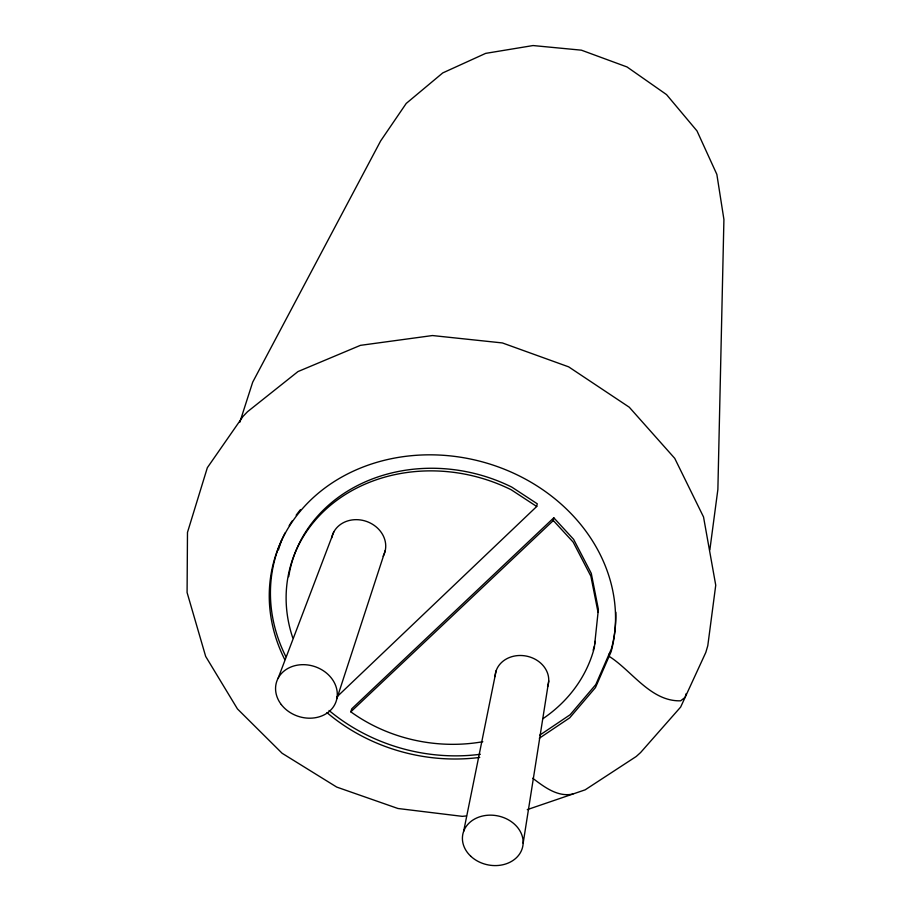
<?xml version="1.0" encoding="UTF-8"?>
<svg xmlns="http://www.w3.org/2000/svg" width="911" height="911" viewBox="0 0 911 911"><rect width="100%" height="100%" fill="white"/><g stroke="black" fill="none" stroke-linecap="round" stroke-linejoin="round"><path stroke-width="1.37" d="M609.425 653.324L609.095 656.319C631.87 670.667 650.796 701.721 680.642 700.81L685.106 697.37L686.154 693.67M594.678 644.305L595.042 641.333M523.153 843.199L548.729 680.904M482.819 741.713C437.166 749.787 388.45 739.015 350.815 711.833L553.319 520.523L553.808 517.79L573.623 539.358L591.273 573.361L598.379 609.345L594.325 647.721A157.318 135.557 14.6 0 1 542.728 718.813M709.863 549.766L717.879 489.412L723.915 219.46L716.855 174.388L696.995 130.922L666.545 94.607L627.053 66.97L581.412 50.173L533.06 45.55L485.665 53.373L442.757 72.914L406.226 103.433L380.639 140.943L252.7 382.164L239.798 422.305M336.763 697.017L536.716 506.482L537.239 503.783L511.811 487.112A156.92 135.306 14.6 0 0 288.685 576.709M463.619 831.447L496.165 670.667M350.815 711.833L351.771 708.792L553.808 517.79M336.865 698.691L385.307 550.358M278.197 678.057L333.745 532.047M539.813 735.12L570.127 714.748L595.817 684.537L611.463 648.632A174.138 150.167 14.6 0 0 615.813 612.192M539.323 738.24L569.705 717.845L595.452 687.589L611.144 651.627A174.57 150.44 14.6 0 0 425.038 454.885A174.57 150.44 14.6 0 0 284.756 659.587M527.275 809.628L585.158 789.837L636.22 756.494L640.604 752.532L680.654 707.05L705.809 652.447L707.79 645.705L715.739 585.215L703.531 516.97L674.744 458.37L629.262 407.206L568.669 366.86L502.371 342.935L432.463 335.544L360.414 345.349L297.977 371.574L247.485 411.738L243.009 416.407L207.344 467.696L187.484 532.388L187.085 592.514L205.67 656.41L237.441 708.906L282.114 753.272L336.717 787.081L397.97 808.501L462.276 816.347L466.523 815.926M572.928 794.016C557.771 797.432 544.095 786.876 532.73 778.245M536.716 506.482L511.219 489.776A157.318 135.557 14.6 0 0 341.329 497.144A157.318 135.557 14.6 0 0 292.75 637.802M553.319 520.523L573.19 542.136L590.886 576.207L598.026 612.26M594.325 646.104A156.92 135.306 14.6 0 1 593.141 650.158M480.37 754.274A174.138 150.167 14.6 0 1 329.065 710.489M285.872 656.649A174.138 150.167 14.6 0 1 285.154 532.833M289.186 525.647A174.138 150.167 14.6 0 1 292.146 520.955M296.155 515.216A174.138 150.167 14.6 0 1 300.471 509.648M479.744 757.417A174.57 150.44 14.6 0 1 326.969 712.618M278.459 549.823A173.09 149.518 14.6 0 1 281.601 540.462M331.661 537.945A27.581 23.971 18.7 0 1 366.632 521.468A27.581 23.971 18.7 0 1 383.144 556.234M495.06 676.566A26.988 22.969 11.1 0 1 526.273 656.068A26.988 22.969 11.1 0 1 547.545 686.792M281.26 704.533A31.338 26.225 18.3 0 0 334.485 705.103A31.338 26.225 18.3 0 0 303.534 664.666A31.338 26.225 18.3 0 0 281.26 704.533M470.611 856.089A30.575 24.973 11.5 0 0 521.855 849.587A30.575 24.973 11.5 0 0 485.916 815.425A30.575 24.973 11.5 0 0 470.611 856.089"/></g></svg>
